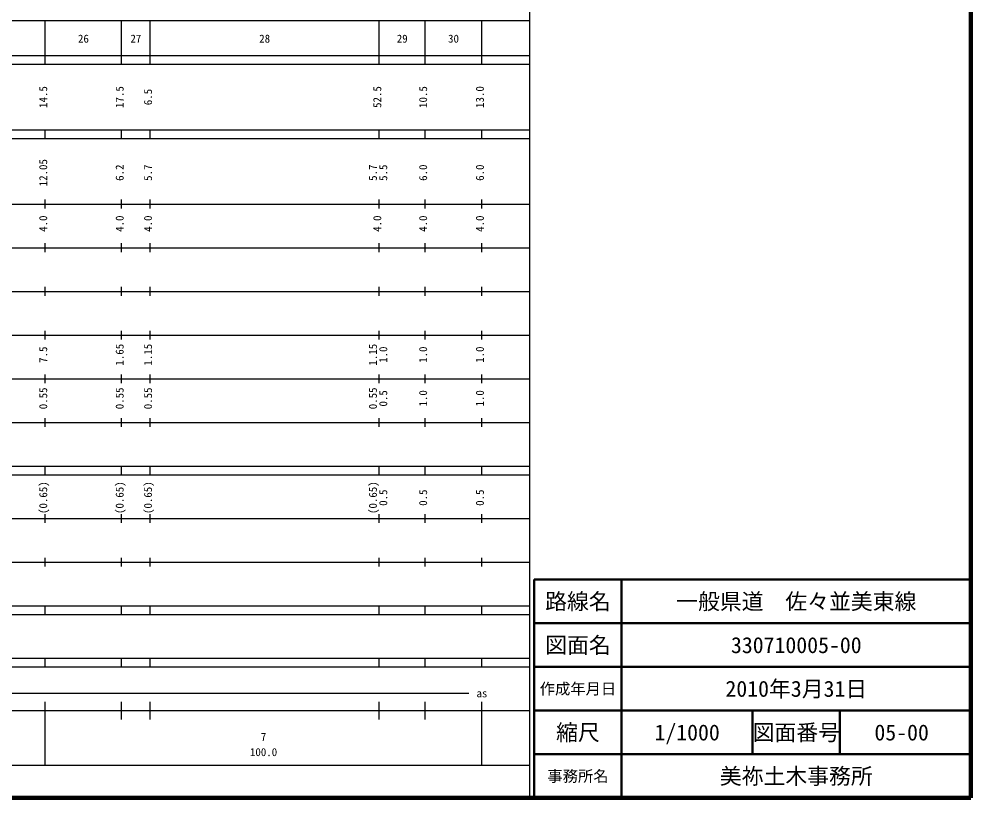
# Model space of a CAD drawing. Units: millimetres on the paper, enlarged 1000 times. Extents: x 40000 to 680000, y 20000 to 380000.
# Drawn here: x 462002 to 680000, y 20000 to 198357 of the extents above; entities that cross this region are included whole.
import ezdxf
from ezdxf.enums import TextEntityAlignment as Align

# ---------------------------------------------------------------- set-up
doc = ezdxf.new("R2010")
doc.units = ezdxf.units.MM
doc.header["$LTSCALE"] = 1000
for name, color, linetype, lineweight in [('S-TTL', 2, 'Continuous', 140), ('S-TTL-BAND', 7, 'Continuous', 25), ('S-TTL-FRAM', 2, 'Continuous', 50), ('S-TTL-LINE', 7, 'Continuous', 50)]:
    doc.layers.add(name, color=color, linetype=linetype, lineweight=lineweight)
doc.layers.add('S-TTL-TXT', color=7, linetype='Continuous')
doc.styles.add('ＭＳ ゴシック', font='')
doc.styles.get('ＭＳ ゴシック').set_extended_font_data('MS Gothic')

msp = doc.modelspace()

# ---------------------------------------------------------------- linework, layer by layer
at = {"layer": 'S-TTL'}
for p, q in [((680000, 20000), (680000, 380000)), ((40000, 20000), (680000, 20000))]:
    msp.add_line(p, q, dxfattribs=at)
at = {"layer": 'S-TTL-BAND'}
for p, q in [((579000, 20000), (579000, 370000)), ((68000, 198000), (579000, 198000)), ((468000, 188000), (468000, 198000)), ((485500, 188000), (485500, 198000)), ((492000, 188000), (492000, 198000)), ((544500, 188000), (544500, 198000)), ((555000, 188000), (555000, 198000)), ((568000, 188000), (568000, 198000)), ((40000, 190000), (579000, 190000)), ((40000, 188000), (579000, 188000)), ((40000, 173000), (579000, 173000)), ((468000, 171000), (468000, 173000)), ((485500, 171000), (485500, 173000)), ((492000, 171000), (492000, 173000)), ((544500, 171000), (544500, 173000)), ((555000, 171000), (555000, 173000)), ((568000, 171000), (568000, 173000)), ((40000, 171000), (579000, 171000)), ((468000, 155000), (468000, 157000)), ((485500, 155000), (485500, 157000)), ((492000, 155000), (492000, 157000)), ((544500, 155000), (544500, 157000)), ((555000, 155000), (555000, 157000)), ((568000, 155000), (568000, 157000)), ((40000, 156000), (579000, 156000)), ((468000, 145000), (468000, 147000)), ((485500, 145000), (485500, 147000)), ((492000, 145000), (492000, 147000)), ((544500, 145000), (544500, 147000)), ((555000, 145000), (555000, 147000)), ((568000, 145000), (568000, 147000)), ((46000, 146000), (579000, 146000)), ((52000, 136000), (579000, 136000)), ((468000, 135000), (468000, 137000)), ((485500, 135000), (485500, 137000)), ((492000, 135000), (492000, 137000)), ((544500, 135000), (544500, 137000)), ((555000, 135000), (555000, 137000)), ((568000, 135000), (568000, 137000)), ((468000, 125000), (468000, 127000)), ((485500, 125000), (485500, 127000)), ((492000, 125000), (492000, 127000)), ((544500, 125000), (544500, 127000)), ((555000, 125000), (555000, 127000)), ((568000, 125000), (568000, 127000)), ((46000, 126000), (579000, 126000)), ((52000, 116000), (579000, 116000)), ((468000, 115000), (468000, 117000)), ((485500, 115000), (485500, 117000)), ((492000, 115000), (492000, 117000)), ((544500, 115000), (544500, 117000)), ((555000, 115000), (555000, 117000)), ((568000, 115000), (568000, 117000)), ((468000, 105000), (468000, 107000)), ((485500, 105000), (485500, 107000)), ((492000, 105000), (492000, 107000)), ((544500, 105000), (544500, 107000)), ((555000, 105000), (555000, 107000)), ((568000, 105000), (568000, 107000)), ((46000, 106000), (579000, 106000)), ((40000, 96000), (579000, 96000)), ((468000, 94000), (468000, 96000)), ((485500, 94000), (485500, 96000)), ((492000, 94000), (492000, 96000)), ((544500, 94000), (544500, 96000)), ((555000, 94000), (555000, 96000)), ((568000, 94000), (568000, 96000)), ((40000, 94000), (579000, 94000)), ((49000, 84000), (579000, 84000)), ((468000, 83000), (468000, 85000)), ((485500, 83000), (485500, 85000)), ((492000, 83000), (492000, 85000)), ((544500, 83000), (544500, 85000)), ((555000, 83000), (555000, 85000)), ((568000, 83000), (568000, 85000)), ((468000, 73000), (468000, 75000)), ((485500, 73000), (485500, 75000)), ((492000, 73000), (492000, 75000)), ((544500, 73000), (544500, 75000)), ((555000, 73000), (555000, 75000)), ((568000, 73000), (568000, 75000)), ((40000, 74000), (579000, 74000)), ((40000, 64000), (579000, 64000)), ((468000, 62000), (468000, 64000)), ((485500, 62000), (485500, 64000)), ((492000, 62000), (492000, 64000)), ((544500, 62000), (544500, 64000)), ((555000, 62000), (555000, 64000)), ((568000, 62000), (568000, 64000)), ((40000, 62000), (579000, 62000)), ((40000, 52000), (579000, 52000)), ((468000, 50000), (468000, 52000)), ((485500, 50000), (485500, 52000)), ((492000, 50000), (492000, 52000)), ((544500, 50000), (544500, 52000)), ((555000, 50000), (555000, 52000)), ((568000, 50000), (568000, 52000)), ((40000, 50000), (579000, 50000)), ((71000, 44000), (565000, 44000)), ((468000, 27500), (468000, 42000)), ((485500, 38000), (485500, 42000)), ((492000, 38000), (492000, 42000)), ((544500, 38000), (544500, 42000)), ((555000, 38000), (555000, 42000)), ((568000, 27500), (568000, 42000)), ((40000, 40000), (579000, 40000)), ((68000, 27500), (579000, 27500))]:
    msp.add_line(p, q, dxfattribs=at)
at = {"layer": 'S-TTL-FRAM'}
for p, q in [((680000, 70000), (580000, 70000)), ((580000, 70000), (580000, 20000))]:
    msp.add_line(p, q, dxfattribs=at)
at = {"layer": 'S-TTL-LINE'}
for p, q in [((600000, 70000), (600000, 20000)), ((680000, 60000), (580000, 60000)), ((680000, 50000), (580000, 50000)), ((680000, 40000), (580000, 40000)), ((630000, 40000), (630000, 30000)), ((650000, 40000), (650000, 30000)), ((680000, 30000), (580000, 30000))]:
    msp.add_line(p, q, dxfattribs=at)

# ---------------------------------------------------------------- texts
at = {"layer": 'S-TTL-BAND', "style": 'ＭＳ ゴシック'}
for s, p in [('26', (476750, 192405)), ('27', (488750, 192405)), ('28', (518250, 192405)), ('29', (549750, 192405)), ('30', (561500, 192405)), ('as', (568000, 42500)), ('7', (518000, 32523)), ('100.0', (518000, 29033))]:
    msp.add_text(s, height=1833, dxfattribs=at).set_placement(p, align=Align.BOTTOM_CENTER)
for s, p in [('14.5', (469000, 180500)), ('17.5', (486500, 180500)), ('6.5', (493000, 180500)), ('52.5', (545500, 180500)), ('10.5', (556000, 180500)), ('13.0', (569000, 180500)), ('12.05', (469000, 163174)), ('6.2', (486500, 163174)), ('5.7', (493000, 163174)), ('5.7', (544500, 163174)), ('5.5', (546870, 163174)), ('6.0', (556000, 163174)), ('6.0', (569000, 163174)), ('4.0', (469000, 151500)), ('4.0', (486500, 151500)), ('4.0', (493000, 151500)), ('4.0', (545500, 151500)), ('4.0', (556000, 151500)), ('4.0', (569000, 151500)), ('7.5', (469000, 121500)), ('1.65', (486500, 121500)), ('1.15', (493000, 121500)), ('1.15', (544500, 121500)), ('1.0', (546870, 121500)), ('1.0', (556000, 121500)), ('1.0', (569000, 121500)), ('0.55', (469000, 111500)), ('0.55', (486500, 111500)), ('0.55', (493000, 111500)), ('0.55', (544500, 111500)), ('0.5', (546870, 111500)), ('1.0', (556000, 111500)), ('1.0', (569000, 111500)), ('(0.65)', (469000, 88764)), ('(0.65)', (486500, 88764)), ('(0.65)', (493000, 88764)), ('(0.65)', (544500, 88764)), ('0.5', (546870, 88764)), ('0.5', (556000, 88764)), ('0.5', (569000, 88764))]:
    msp.add_text(s, height=1833, rotation=90, dxfattribs=at).set_placement(p, align=Align.BOTTOM_CENTER)
at = {"layer": 'S-TTL-TXT', "style": 'ＭＳ ゴシック'}
for s, height, p in [('路線名', 3666, (590000, 65000)), ('路線名', 3666, (590000, 65000)), ('一般県道\u3000佐々並美東線', 3666, (640000, 65000)), ('図面名', 3666, (590000, 55000)), ('図面名', 3666, (590000, 55000)), ('330710005-00', 3666, (640000, 55000)), ('作成年月日', 2566, (590000, 45000)), ('作成年月日', 2566, (590000, 45000)), ('2010年3月31日', 3666, (640000, 45000)), ('縮尺', 3666, (590000, 35000)), ('縮尺', 3666, (590000, 35000)), ('1/1000', 3666, (615000, 35000)), ('図面番号', 3666, (640000, 35000)), ('図面番号', 3666, (640000, 35000)), ('05-00', 3666, (664125, 35000)), ('事務所名', 2566, (590000, 25000)), ('事務所名', 2566, (590000, 25000)), ('美祢土木事務所', 3666, (640000, 25000))]:
    msp.add_text(s, height=height, dxfattribs=at).set_placement(p, align=Align.MIDDLE_CENTER)

doc.saveas('drawing.dxf')
